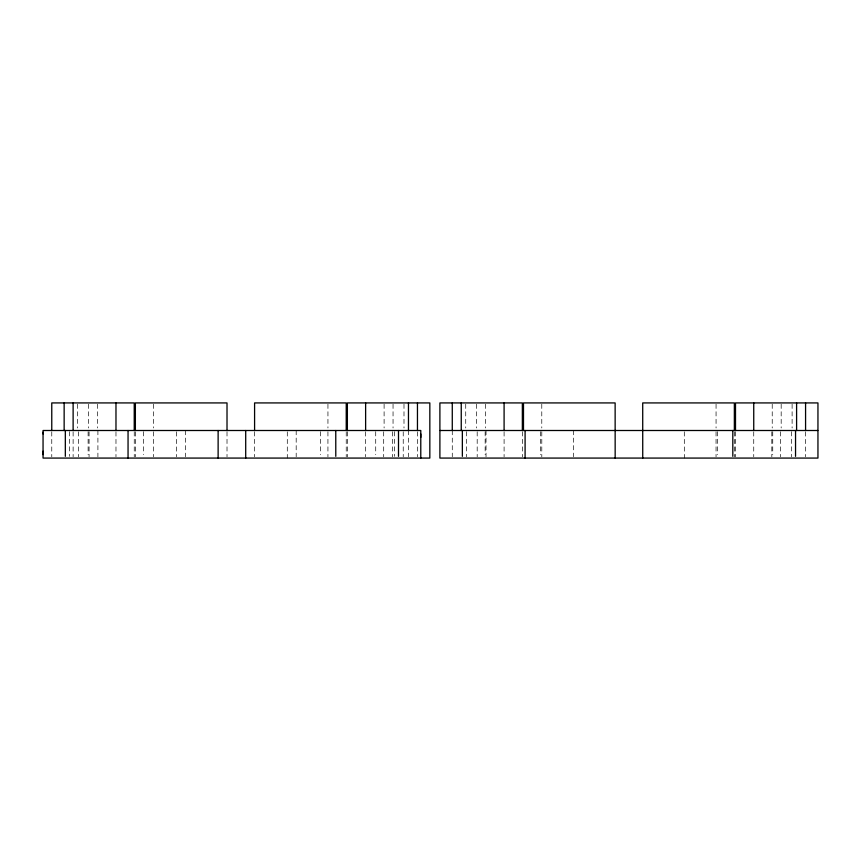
<?xml version="1.0" encoding="UTF-8"?>
<svg xmlns="http://www.w3.org/2000/svg" width="861" height="861" viewBox="0 0 861 861"><rect width="100%" height="100%" fill="white"/><g stroke="black" fill="none" stroke-linecap="round" stroke-linejoin="round"><path stroke-width="0.65" stroke-dasharray="4.3 3.23" d="M805.573 431.813L805.573 456.76M792.109 404.175L792.109 427.992M791.388 431.652L791.356 456.825M781.175 404.175L781.175 427.992M780.658 431.748L780.658 456.825M772.747 431.652L772.747 454.63M772.22 404.175L772.22 427.992M771.822 431.748L771.822 456.825M753.741 431.813L753.741 456.76M735.477 431.748L735.477 456.825M734.347 431.813L734.347 456.76M717.461 431.652L717.471 454.63M716.061 404.175L716.061 427.992M716.051 431.748L716.051 456.825M684.301 431.813L684.334 458.074M573.544 430.5L573.566 456.76M541.784 404.175L541.784 427.992M541.795 431.748L541.795 456.825M540.45 431.652L540.45 454.63M522.369 431.748L522.369 456.825M504.094 431.813L504.094 456.76M486.024 430.5L486.024 456.825M485.626 404.175L485.626 427.992M485.163 431.652L485.152 454.63M477.188 431.748L477.188 456.825M476.671 404.175L476.671 427.992M466.522 431.652L466.49 456.825M465.726 404.175L465.726 427.992M452.273 430.5L452.273 456.76M417.456 431.813L417.456 456.76M408.469 430.5L408.469 456.76M403.992 404.175L403.992 427.992M403.228 431.748L403.228 456.825M394.349 431.652L394.349 456.352M393.046 404.175L393.046 427.992M392.53 431.748L392.53 456.825M384.103 404.175L384.103 427.992M383.694 431.748L383.694 456.825M375.719 431.652L375.719 454.63M365.624 431.813L365.624 456.76M347.349 431.748L347.349 456.825M346.23 431.813L346.23 456.76M327.944 404.175L327.944 427.992M327.933 431.748L327.933 456.825M320.432 431.652L320.421 454.63M296.184 430.5L296.184 456.76M287.294 431.813L287.294 458.074M254.587 431.748L254.587 456.825M227.013 431.748L227.013 456.825M185.416 430.5L185.416 456.76M176.537 431.813L176.537 456.76M153.667 431.748L153.667 456.825M153.656 404.175L153.656 427.992M143.4 431.652L143.41 454.63M135.371 431.813L135.371 456.76M134.251 431.748L134.251 456.825M115.977 431.813L115.977 456.76M97.906 430.5L97.906 456.825M97.497 404.175L97.497 427.992M89.07 431.748L89.07 456.825M88.543 404.175L88.543 427.992M88.113 431.652L88.113 454.63M78.373 431.748L78.373 456.825M77.608 404.175L77.608 427.992M73.12 431.813L73.12 456.76M69.483 431.652L69.483 456.352M51.768 431.813L51.768 456.76"/><path stroke-width="1.29" d="M43.05 454.63L43.05 451.186M43.05 433.944L43.05 432.222M420.781 437.399L420.781 433.944M440.089 430.5L817.81 430.5M732.808 430.5L732.819 456.352M335.768 430.5L335.79 456.352M805.573 402.926L805.573 430.5M796.597 402.926L796.597 430.5M795.542 430.5L795.542 456.352M753.741 402.926L753.741 430.5M735.498 430.5L735.498 402.926L817.95 402.926L817.95 458.074L439.896 458.074L439.896 402.926L522.347 402.926L522.347 430.5M734.347 430.5L734.347 402.926L642.715 402.926L642.736 458.074M615.163 458.074L615.131 402.926L523.488 402.926L523.488 430.5M525.092 430.5L525.092 458.074M504.094 402.926L504.094 430.5M462.357 430.5L462.357 456.352M461.248 402.926L461.248 430.5M452.273 402.926L452.273 430.5M420.781 458.074L420.781 430.5L43.05 430.5L43.05 458.074L429.833 458.074L429.833 402.926L347.37 402.926L347.37 430.5M417.456 402.926L417.456 430.5M408.469 402.926L408.469 430.5M398.503 430.5L398.503 456.352M365.624 402.926L365.624 430.5M346.23 430.5L346.23 402.926L254.587 402.926L254.587 430.5M245.708 430.5L245.708 458.074M227.013 430.5L227.013 402.926L135.371 402.926L135.371 430.5M218.124 430.5L218.124 458.074M134.23 430.5L134.23 402.926L51.768 402.926L51.768 430.5M128.052 430.5L128.052 458.074M115.977 402.926L115.977 430.5M73.12 402.926L73.12 430.5M65.328 430.5L65.328 456.352M64.144 402.926L64.144 430.5"/></g></svg>
